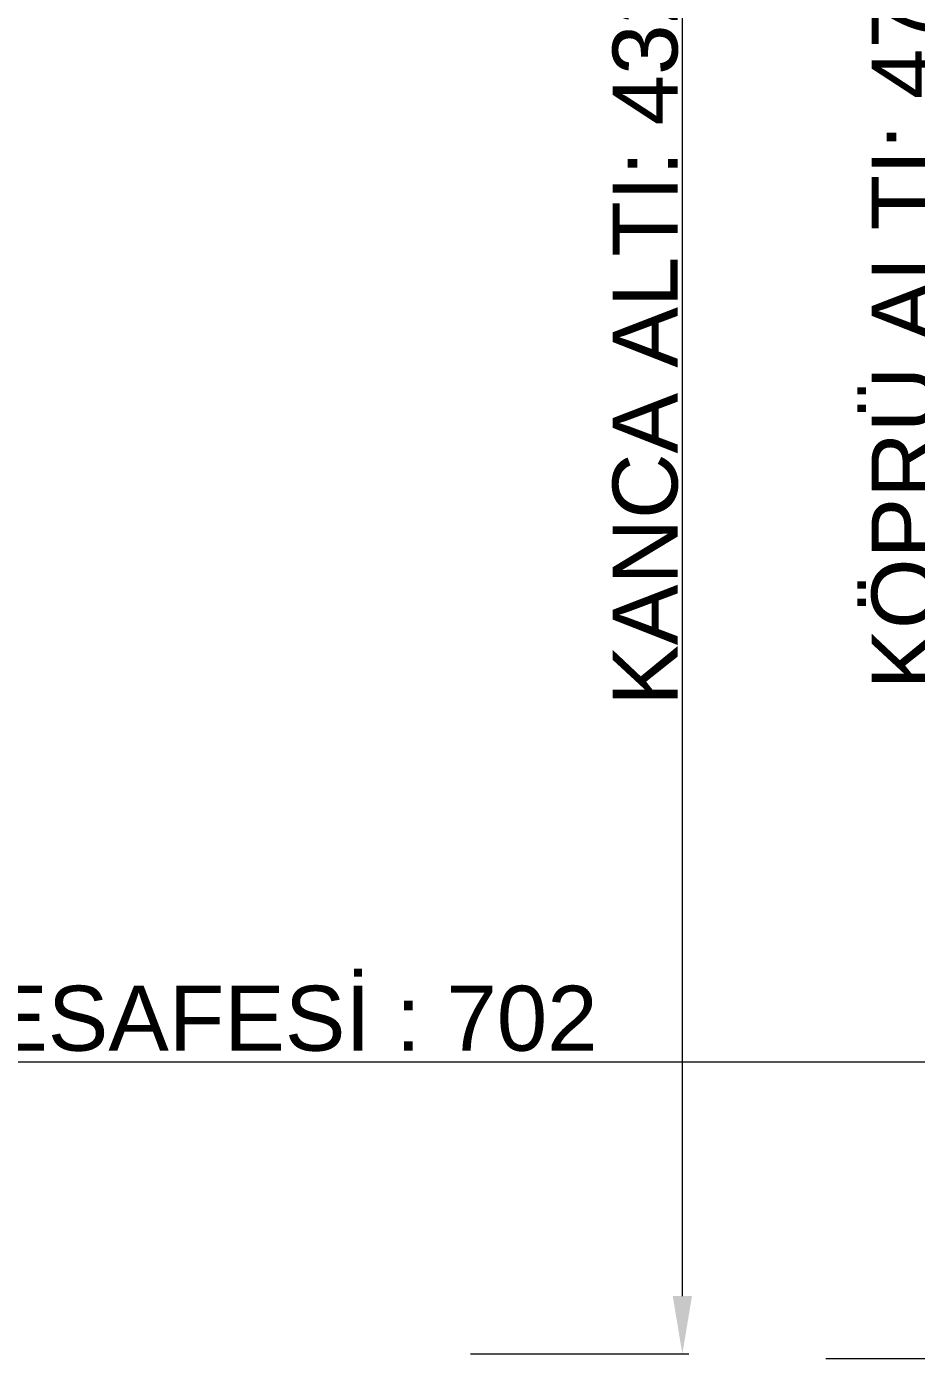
# Model space of a CAD drawing. Header units: centimetres. Extents: x 470464 to 524273, y 49611 to 59074.
# Drawn here: x 508687.2 to 508884.4, y 50097.1 to 50392.1 of the extents above; entities that cross this region are included whole.
import ezdxf

# ---------------------------------------------------------------- set-up
doc = ezdxf.new("R2010")
doc.units = ezdxf.units.CM
doc.header["$MEASUREMENT"] = 0
doc.layers.add('A-ANNO-REVC-01', color=1, linetype='Continuous', lineweight=15, true_color=0xff0000, plot=False)
doc.layers.add('vinç', color=7, linetype='Continuous')
doc.styles.add('BARIŞ BABUR-3', font='arial.ttf')
doc.dimstyles.new('AAA_A4 BVS STANDART', dxfattribs={"dimscale": 12, "dimtxt": 1.8, "dimasz": 1.6, "dimexe": 0.18, "dimexo": 0.0625, "dimgap": 0.09, "dimtad": 1, "dimtoh": 1, "dimdec": 0, "dimzin": 9, "dimdsep": 46, "dimtxsty": 'BARIŞ BABUR-3', "dimcen": 0.09, "dimclrd": 1, "dimclre": 1, "dimclrt": 2, "dimadec": 0, "dimazin": 0, "dimtfac": 1, "dimtdec": 0, "dimtofl": 0, "dimtmove": 0, "dimatfit": 3, "dimfxl": 1, "dimtolj": 1, "dimtzin": 0, "dimlwd": 9, "dimlwe": 9, "dimarcsym": 0})

# ---------------------------------------------------------------- blocks, each defined once
blk = doc.blocks.new('*D118')
at = {"layer": 'A-ANNO-REVC-01', "color": 1, "lineweight": 9, "transparency": 16777216}
for p, q in [((429038.04, 68467.1), (429038.04, 68381.37)), ((428335.91, 68465.47), (428335.91, 68381.37)), ((428348.71, 68382.81), (429025.24, 68382.81))]:
    blk.add_line(p, q, dxfattribs=at)
at = {"layer": 'A-ANNO-REVC-01', "color": 1, "transparency": 16777216}
for points in [[(428348.71, 68384.94), (428348.71, 68380.68), (428335.91, 68382.81)], [(429025.24, 68384.94), (429025.24, 68380.68), (429038.04, 68382.81)]]:
    blk.add_solid(points, dxfattribs=at)
at = {"layer": 'Defpoints', "color": 0, "transparency": 16777216}
for p in [(429038.04, 68467.6), (428335.91, 68465.97), (429038.04, 68382.81)]:
    blk.add_point(p, dxfattribs=at)
at = {"layer": 'A-ANNO-REVC-01', "color": 2, "transparency": 16777216, "insert": (428677.78, 68392.4), "char_height": 14.4, "attachment_point": 5, "style": 'BARIŞ BABUR-3'}
blk.add_mtext('\\A1;KANCA GEZME MESAFESİ : 702', dxfattribs=at)
blk = doc.blocks.new('*D119')
at = {"layer": 'A-ANNO-REVC-01', "color": 1, "lineweight": 9, "transparency": 16777216}
for p, q in [((428675.92, 68750.16), (428850, 68750.16)), ((428848.56, 68330.96), (428848.56, 68737.36)), ((428801.6, 68318.16), (428850, 68318.16))]:
    blk.add_line(p, q, dxfattribs=at)
at = {"layer": 'A-ANNO-REVC-01', "color": 1, "transparency": 16777216}
for points in [[(428846.43, 68737.36), (428850.69, 68737.36), (428848.56, 68750.16)], [(428846.43, 68330.96), (428850.69, 68330.96), (428848.56, 68318.16)]]:
    blk.add_solid(points, dxfattribs=at)
at = {"layer": 'Defpoints', "color": 0, "transparency": 16777216}
for p in [(428675.42, 68750.16), (428848.56, 68750.16), (428801.1, 68318.16)]:
    blk.add_point(p, dxfattribs=at)
at = {"layer": 'A-ANNO-REVC-01', "color": 2, "transparency": 16777216, "insert": (428840.39, 68542.78), "char_height": 14.4, "attachment_point": 5, "rotation": 90, "style": 'BARIŞ BABUR-3'}
blk.add_mtext('\\A1;KANCA ALTI: 432', dxfattribs=at)
blk = doc.blocks.new('*D120')
at = {"layer": 'A-ANNO-REVC-01', "color": 1, "lineweight": 9, "transparency": 16777216}
for p, q in [((428874.84, 68788.46), (428908.72, 68788.46)), ((428907.28, 68329.96), (428907.28, 68775.66)), ((428880.38, 68317.16), (428908.72, 68317.16))]:
    blk.add_line(p, q, dxfattribs=at)
at = {"layer": 'A-ANNO-REVC-01', "color": 1, "transparency": 16777216}
for points in [[(428905.14, 68775.66), (428909.41, 68775.66), (428907.28, 68788.46)], [(428905.14, 68329.96), (428909.41, 68329.96), (428907.28, 68317.16)]]:
    blk.add_solid(points, dxfattribs=at)
at = {"layer": 'Defpoints', "color": 0, "transparency": 16777216}
for p in [(428874.34, 68788.46), (428907.28, 68788.46), (428879.88, 68317.16)]:
    blk.add_point(p, dxfattribs=at)
at = {"layer": 'A-ANNO-REVC-01', "color": 2, "transparency": 16777216, "insert": (428897.79, 68547.47), "char_height": 14.4, "attachment_point": 5, "rotation": 90, "style": 'BARIŞ BABUR-3'}
blk.add_mtext('\\A1;KÖPRÜ ALTI: 471', dxfattribs=at)
blk = doc.blocks.new('EAWREWFWEFWEGWR')
at = {"layer": 'A-ANNO-REVC-01', "color": 6}
for base, p1, p2, text, picture, middle in [((428907.28, 68788.46), (428879.88, 68317.16), (428874.34, 68788.46), 'KÖPRÜ ALTI: <>', '*D120', (428907.28, 68547.47)), ((428848.56, 68750.16), (428801.1, 68318.16), (428675.42, 68750.16), 'KANCA ALTI: <>', '*D119', (428848.56, 68542.78))]:
    dim = blk.add_linear_dim(base=base, p1=p1, p2=p2, angle=90, text=text, dimstyle='AAA_A4 BVS STANDART', override={"dimscale": 8}, dxfattribs=at)
    dim.commit()
    dim.dimension.update_dxf_attribs({"geometry": picture, "text_midpoint": middle, "dimtype": 128})
dim = blk.add_linear_dim(base=(429038.04, 68382.81), p1=(428335.91, 68465.97), p2=(429038.04, 68467.6), text='KANCA GEZME MESAFESİ : <>', dimstyle='AAA_A4 BVS STANDART', override={"dimscale": 8, "dimtxsty": 'BARIŞ BABUR-3'}, dxfattribs=at)
dim.commit()
dim.dimension.update_dxf_attribs({"geometry": '*D118', "text_midpoint": (428677.78, 68382.81), "dimtype": 128})

msp = doc.modelspace()

# ---------------------------------------------------------------- block references
at = {"layer": 'vinç', "color": 0}
msp.add_blockref('EAWREWFWEFWEGWR', (79983.99, -18220.05), dxfattribs=at)

doc.saveas('drawing.dxf')
